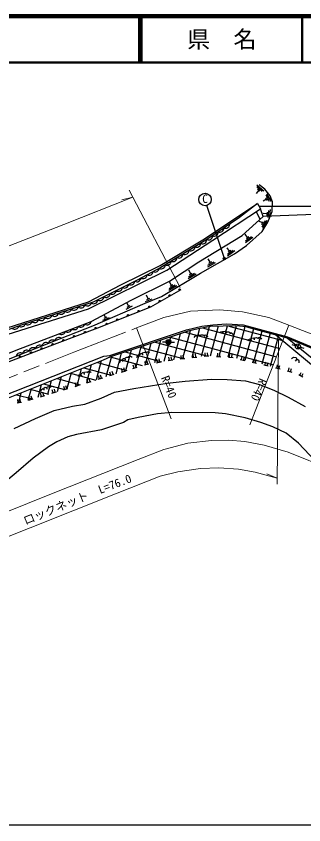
# Model space of a CAD drawing. Units: millimetres at full size, sheet at 1:1000; details may follow other scales. Extents: x 40000 to 680000, y 20000 to 380000.
# Drawn here: x 271105 to 333382, y 205000 to 380000 of the extents above; entities that cross this region are included whole.
import ezdxf
from ezdxf.enums import TextEntityAlignment as Align

# ---------------------------------------------------------------- set-up
doc = ezdxf.new("R2010")
doc.units = ezdxf.units.MM
doc.header["$LTSCALE"] = 1000
doc.linetypes.add('CHAIN', pattern=[18.5, 12, -1.5, 3.5, -1.5])
for name, color, linetype, lineweight in [('M-BGD', 7, 'Continuous', 25), ('M-BGD-EXST', 7, 'Continuous', 25), ('M-BMK', 2, 'CHAIN', 13), ('M-STR-HTXT', 7, 'Continuous', 13), ('M-TTL', 2, 'Continuous', 140), ('M-TTL-BAND', 7, 'Continuous', 25), ('M-TTL-LINE', 7, 'Continuous', 50)]:
    doc.layers.add(name, color=color, linetype=linetype, lineweight=lineweight)
doc.layers.add('M-TTL-TXT', color=7, linetype='Continuous')
doc.styles.add('ＭＳ ゴシック', font='')
doc.styles.get('ＭＳ ゴシック').set_extended_font_data('MS Gothic')

msp = doc.modelspace()

# ---------------------------------------------------------------- hatches: boundary and pattern name
at = {"layer": 'M-BGD'}
msp.add_hatch(color=256, dxfattribs=at).paths.add_polyline_path([(304641, 309472, -1), (303541, 309472, -0.41421), (304091, 310022, -0.41421)])
at = {"layer": 'M-BGD-EXST'}
msp.add_hatch(color=256, dxfattribs=at).paths.add_polyline_path([(316403, 327659, -1), (315964, 327420, -0.41421), (316064, 327759, -0.41421)])

# ---------------------------------------------------------------- linework, layer by layer
at = {"layer": 'M-BGD'}
for p, q in [((324388, 342068), (323206, 343061)), ((324750, 342156), (323230, 343432)), ((323604, 342334), (323030, 341650)), ((323872, 342109), (323336, 342559)), ((326347, 339865), (325340, 341577)), ((325327, 340417), (324557, 339963)), ((325504, 340115), (325149, 340718)), ((325977, 339903), (325194, 341234)), ((323679, 338888), (341143, 338863)), ((324585, 336667), (323979, 338341)), ((325672, 336423), (325827, 337959)), ((325949, 336173), (326148, 338149)), ((323960, 336100), (323055, 337729)), ((325451, 337221), (324562, 337311)), ((339700, 337198), (324585, 336667)), ((325416, 336873), (325487, 337569)), ((324436, 335254), (323643, 335667)), ((324275, 334944), (324598, 335565)), ((324346, 334431), (325059, 335801)), ((324510, 334097), (325427, 335858)), ((321219, 332090), (320687, 332808)), ((320778, 331389), (322018, 332309)), ((320779, 331017), (322374, 332199)), ((320938, 331881), (321500, 332298)), ((317292, 329177), (316759, 329895)), ((316850, 328476), (318091, 329396)), ((316852, 328104), (318446, 329286)), ((317010, 328968), (317573, 329385)), ((313134, 326737), (312686, 327510)), ((312576, 325720), (314294, 326716)), ((312617, 326090), (313953, 326865)), ((312831, 326561), (313437, 326912)), ((308377, 323215), (310079, 324236)), ((308412, 323586), (309736, 324380)), ((308919, 324241), (308460, 325007)), ((308619, 324061), (309220, 324420)), ((304726, 321726), (304266, 322492)), ((304183, 320701), (305886, 321722)), ((304218, 321072), (305542, 321866)), ((304426, 321546), (305026, 321906)), ((299087, 318236), (300514, 318824)), ((299686, 318807), (299346, 319634)), ((299363, 318674), (300010, 318941)), ((294899, 316599), (296282, 317285)), ((295457, 317211), (295060, 318011)), ((295144, 317055), (295771, 317366)), ((290476, 314781), (290190, 315428)), ((279652, 310998), (287373, 313924)), ((289890, 314195), (291303, 314817)), ((290155, 314639), (290796, 314922)), ((308748, 311909), (307138, 305900)), ((307723, 311598), (327490, 306301)), ((310827, 312421), (309137, 306113)), ((312864, 312780), (311135, 306327)), ((311472, 312535), (328150, 308066)), ((314832, 312880), (313103, 306426)), ((316788, 312936), (315016, 306323)), ((318742, 312982), (316930, 306220)), ((317177, 312947), (328810, 309830)), ((320632, 312791), (318790, 305918)), ((322455, 312352), (320620, 305504)), ((324266, 311866), (322450, 305091)), ((302371, 309843), (301059, 304946)), ((304500, 310541), (303096, 305302)), ((304465, 310530), (326830, 304537)), ((306628, 311239), (305132, 305658)), ((326077, 311380), (324281, 304677)), ((327888, 310894), (326097, 304210)), ((298115, 308448), (296905, 303933)), ((297949, 308393), (307222, 305909)), ((300243, 309146), (299022, 304589)), ((301207, 309462), (312402, 306462)), ((303541, 309472), (302791, 309472)), ((304641, 309472), (305391, 309472)), ((331575, 308661), (330855, 308869)), ((332256, 309037), (331951, 307980)), ((332632, 308356), (333353, 308149)), ((291731, 306354), (290550, 301947)), ((291452, 306252), (298376, 304397)), ((293859, 307052), (292666, 302598)), ((294691, 307325), (302580, 305211)), ((295987, 307750), (294785, 303263)), ((304772, 305595), (304651, 306284)), ((306870, 305871), (306796, 306567)), ((307368, 305924), (307293, 306620)), ((309474, 306149), (309399, 306845)), ((309971, 306202), (309897, 306898)), ((311829, 306401), (312823, 306507)), ((312077, 306427), (312003, 307123)), ((312574, 306480), (312500, 307176)), ((314440, 306354), (315439, 306300)), ((314690, 306341), (314728, 307040)), ((315189, 306314), (315227, 307013)), ((317304, 306199), (317342, 306898)), ((317804, 306173), (317841, 306872)), ((319865, 305675), (320020, 306357)), ((287356, 304515), (286319, 300644)), ((289529, 305380), (288434, 301296)), ((288697, 305049), (295049, 303347)), ((296619, 303842), (296408, 304510)), ((297095, 303993), (296885, 304660)), ((298875, 304564), (299860, 304736)), ((299121, 304607), (299000, 305296)), ((299614, 304693), (299493, 305382)), ((301454, 305015), (302439, 305187)), ((301700, 305058), (301579, 305747)), ((302193, 305144), (302072, 305833)), ((304033, 305465), (305018, 305638)), ((304279, 305509), (304158, 306198)), ((306622, 305845), (307616, 305951)), ((309225, 306123), (310220, 306229)), ((317055, 306213), (318053, 306159)), ((319622, 305730), (320597, 305509)), ((320353, 305564), (320507, 306247)), ((322175, 305153), (323151, 304932)), ((322419, 305098), (322573, 305780)), ((322907, 304987), (323061, 305670)), ((324727, 304567), (325695, 304315)), ((324969, 304504), (325145, 305181)), ((325453, 304378), (325629, 305055)), ((327503, 303844), (327679, 304522)), ((283010, 302784), (282093, 299363)), ((285183, 303650), (284203, 299993)), ((285783, 303889), (291704, 302302)), ((291622, 302277), (291416, 302946)), ((292100, 302424), (291894, 303093)), ((293883, 302979), (294837, 303280)), ((294122, 303054), (293911, 303722)), ((294599, 303205), (294388, 303872)), ((296380, 303767), (297334, 304068)), ((327261, 303907), (328228, 303655)), ((327986, 303718), (328163, 304396)), ((329794, 303247), (330762, 302995)), ((330036, 303184), (330213, 303862)), ((330520, 303058), (330696, 303736)), ((332482, 302309), (332829, 302917)), ((278664, 301054), (277873, 298103)), ((279955, 301568), (284961, 300227)), ((280837, 301919), (279983, 298733)), ((282869, 302728), (288332, 301264)), ((286617, 300736), (286411, 301405)), ((287095, 300883), (286889, 301552)), ((288880, 301433), (289836, 301727)), ((289119, 301507), (288913, 302176)), ((289597, 301654), (289391, 302323)), ((291383, 302203), (292338, 302498)), ((332265, 302433), (333133, 301937)), ((332916, 302061), (333263, 302669)), ((274318, 299323), (273653, 296843)), ((276491, 300188), (275763, 297473)), ((277041, 300408), (281547, 299200)), ((279576, 298612), (279376, 299282)), ((281366, 299146), (282325, 299432)), ((281606, 299218), (281406, 299888)), ((282085, 299361), (281885, 300031)), ((283876, 299892), (284832, 300187)), ((284115, 299966), (283909, 300635)), ((284593, 300113), (284387, 300782)), ((286378, 300663), (287334, 300957)), ((271213, 298087), (274695, 297154)), ((272145, 298458), (271590, 296386)), ((274080, 296970), (273880, 297641)), ((274127, 299247), (278121, 298177)), ((274559, 297113), (274359, 297784)), ((276349, 297648), (277307, 297934)), ((276589, 297719), (276388, 298390)), ((277068, 297862), (276867, 298533)), ((278858, 298397), (279816, 298683)), ((279097, 298468), (278897, 299139)), ((271290, 296347), (272281, 296476)), ((271538, 296379), (271447, 297073)), ((272033, 296444), (271943, 297138)), ((273840, 296899), (274799, 297185))]:
    msp.add_line(p, q, dxfattribs=at)
for points in [[(280702, 310235), (287738, 312976), (299066, 317891), (302576, 319314), (311047, 324365), (318391, 328566), (320947, 330393), (324389, 333419), (325584, 335396), (326551, 337744), (326600, 339805), (326079, 341155), (324957, 342545), (323730, 343480)], [(247929, 312119), (254757, 307809), (267252, 311977), (286768, 318209), (293783, 321859), (302301, 326021), (311516, 331603), (323379, 339434), (323979, 338341)], [(323379, 339434), (319444, 336409), (312147, 331492), (302443, 325623), (297283, 322881), (287794, 318075), (272602, 313259), (260175, 308952), (254829, 306647)], [(254829, 306647), (268026, 310759), (286752, 316695), (303707, 325052), (313697, 331528), (323979, 338341)], [(287373, 313924), (296117, 318591), (304306, 322656), (310675, 326805), (320027, 332531), (324585, 336667)], [(176733, 268524), (195758, 276632), (210542, 282548), (211502, 282996), (227335, 288688), (241383, 294238), (254880, 299413), (255324, 299734), (267736, 304582), (280003, 309213), (288808, 312519), (300250, 317070), (306843, 320866)], [(227918, 279599), (229310, 282495), (290104, 306435), (291372, 306537), (307992, 312120), (311320, 312943), (313702, 313235), (316611, 313448), (320277, 313197), (329878, 310621), (337291, 307503), (349409, 302408), (357585, 296125), (364279, 293103), (371028, 291050), (385646, 289121), (396490, 287364), (407777, 285185)], [(320934, 312760), (318670, 312990), (313162, 312832), (310481, 312360), (308368, 311810), (291529, 306288), (289918, 305535), (266759, 296313), (256375, 292249), (230052, 281850), (228791, 279369)], [(315173, 311447), (315409, 311698), (315717, 311772), (315879, 311525), (315805, 311324)], [(315825, 311608), (315968, 311743), (316327, 311819), (316481, 311685), (316532, 311474), (316487, 311302)], [(316507, 311580), (316788, 311689), (317113, 311658), (317363, 311446), (317438, 311228)], [(317378, 311403), (317583, 311511), (317804, 311427), (317961, 311232), (318059, 311027)], [(320934, 312760), (329796, 310382), (337194, 307271), (349282, 302188), (357455, 295907), (364191, 292867), (370974, 290803), (385610, 288872), (396446, 287116), (407730, 284938)], [(254397, 299780), (256476, 301155), (261703, 303866), (263889, 304852), (271116, 307707), (279652, 310998)], [(254397, 299780), (257022, 301050), (268334, 305359), (280702, 310235)], [(309650, 310469), (309830, 310762), (310117, 310897), (310325, 310688), (310293, 310476)], [(310255, 310758), (310369, 310919), (310705, 311066), (310883, 310966), (310975, 310769), (310966, 310592)], [(310929, 310868), (311182, 311032), (311507, 311067), (311795, 310909), (311912, 310710)], [(311818, 310871), (311997, 311017), (312231, 310980), (312423, 310820), (312561, 310640)], [(321323, 309718), (321478, 310025), (321753, 310183), (321978, 309992), (321964, 309779)], [(321902, 310056), (322002, 310226), (322324, 310401), (322510, 310317), (322619, 310129), (322624, 309950)], [(322564, 310223), (322803, 310407), (323124, 310470), (323424, 310337), (323557, 310149)], [(323450, 310300), (323616, 310462), (323852, 310444), (324057, 310301), (324210, 310133)], [(327336, 311043), (338069, 302086), (339738, 300059), (340543, 297461)], [(329796, 310382), (340625, 301591), (342352, 299389), (342366, 296643), (344760, 291815)], [(295422, 306157), (295537, 306358), (295768, 306406), (296005, 306326), (296199, 306207)], [(297260, 306147), (297346, 306480), (297581, 306693), (297841, 306554), (297873, 306343)], [(297754, 306601), (297815, 306788), (298093, 307028), (298292, 306984), (298438, 306824), (298482, 306651)], [(298365, 306904), (298559, 307136), (298859, 307265), (299181, 307199), (299351, 307043)], [(299214, 307169), (299342, 307362), (299576, 307395), (299807, 307299), (299992, 307167)], [(293541, 305006), (293604, 305344), (293824, 305573), (294093, 305452), (294139, 305243)], [(294003, 305492), (294051, 305684), (294312, 305941), (294515, 305911), (294671, 305761), (294726, 305591)], [(294593, 305836), (294771, 306080), (295062, 306229), (295387, 306184), (295567, 306041)], [(330687, 305884), (331152, 306197), (331715, 306100), (331780, 305905), (331769, 305667), (331520, 305364)], [(331769, 305667), (332035, 305683), (332221, 305620), (332305, 305434), (332305, 305139), (332310, 304958)], [(285106, 302444), (285174, 302628), (285461, 302857), (285659, 302805), (285799, 302639), (285835, 302465)], [(285729, 302722), (285932, 302946), (286237, 303063), (286556, 302984), (286720, 302822)], [(286587, 302953), (286723, 303141), (286958, 303164), (287186, 303059), (287365, 302920)], [(270653, 290768), (275279, 292955), (279304, 294661), (283276, 295580), (285942, 296017), (289541, 297309), (292360, 298663), (296605, 299429), (303821, 300599), (307684, 300983), (313388, 301452), (316773, 301398), (320761, 301059), (323757, 300272), (326853, 299080), (330000, 297562), (333665, 295560)], [(284594, 302010), (284693, 302339), (284937, 302543), (285191, 302394), (285215, 302181)], [(276488, 298883), (276597, 299208), (276847, 299405), (277096, 299248), (277113, 299034)], [(277013, 299300), (277087, 299483), (277381, 299702), (277577, 299644), (277712, 299474), (277742, 299298)], [(277644, 299559), (277854, 299776), (278163, 299884), (278479, 299794), (278638, 299627)], [(278510, 299762), (278652, 299946), (278887, 299962), (279111, 299849), (279286, 299705)], [(335864, 283786), (332222, 287626), (329545, 289755), (326647, 291122), (324091, 292101), (320702, 293064), (316409, 293962), (314217, 294128), (304794, 294255), (301730, 293978), (297529, 293167), (295287, 292659), (294338, 292033), (289609, 290493), (284151, 289469), (282312, 288941), (279898, 287873), (278134, 286821), (274756, 284369), (271114, 281174), (268070, 278628)]]:
    msp.add_lwpolyline(points, dxfattribs=at)
for centre, radius in [((306471, 320825), 150), ((304305, 319578), 150), ((299956, 317115), 150), ((302138, 318330), 150), ((295310, 315267), 150), ((297633, 316191), 150), ((290664, 313419), 150), ((292987, 314343), 150), ((285998, 311624), 150), ((288338, 312503), 150), ((281317, 309866), 150), ((283657, 310745), 150), ((304091, 309472), 550), ((276638, 308103), 150), ((278977, 308986), 150), ((332104, 308509), 550), ((271960, 306337), 150), ((274299, 307220), 150)]:
    msp.add_circle(centre, radius, dxfattribs=at)
for centre, start, end in [((316442, 334994), 247.82806, 0.118), ((313954, 333317), 247.82806, 0.118), ((315198, 334155), 247.82806, 0.118), ((310191, 330897), 245.02654, 357.31648), ((311466, 331641), 247.82806, 0.118), ((312710, 332479), 247.82806, 0.118), ((307624, 329345), 245.02654, 357.31648), ((308908, 330121), 245.02654, 357.31648), ((305057, 327792), 245.02654, 357.31648), ((306341, 328568), 245.02654, 357.31648), ((302490, 326239), 245.02654, 357.31648), ((303774, 327015), 245.02654, 357.31648), ((298551, 324124), 241.83295, 354.12289), ((299875, 324828), 241.83295, 354.12289), ((301200, 325532), 241.83295, 354.12289), ((295898, 322744), 240.7162, 353.00615), ((297226, 323421), 241.83295, 354.12289), ((291884, 320711), 240.7162, 353.00615), ((293222, 321388), 240.7162, 353.00615), ((294560, 322066), 240.7162, 353.00615), ((287869, 318677), 240.7162, 353.00615), ((289208, 319355), 240.7162, 353.00615), ((290546, 320033), 240.7162, 353.00615), ((283676, 317298), 231.44402, 343.73397), ((285106, 317751), 231.44402, 343.73397), ((286536, 318204), 231.44402, 343.73397), ((277956, 315484), 231.44402, 343.73397), ((279386, 315938), 231.44402, 343.73397), ((280816, 316391), 231.44402, 343.73397), ((282246, 316844), 231.44402, 343.73397), ((272237, 313671), 231.44402, 343.73397), ((273667, 314125), 231.44402, 343.73397), ((275097, 314578), 231.44402, 343.73397), ((276526, 315031), 231.44402, 343.73397), ((285090, 313597), 234.60772, 346.89767), ((286493, 314128), 234.60772, 346.89767), ((270809, 313170), 232.97209, 345.26204), ((280882, 312002), 234.60772, 346.89767), ((282285, 312534), 234.60772, 346.89767), ((283688, 313065), 234.60772, 346.89767), ((278965, 309010), 55.37236, 167.6623), ((280361, 309560), 55.37236, 167.6623), ((274779, 307359), 55.37236, 167.6623), ((276174, 307909), 55.37236, 167.6623), ((277570, 308459), 55.37236, 167.6623), ((271988, 306259), 55.37236, 167.6623), ((273383, 306809), 55.37236, 167.6623)]:
    msp.add_arc(centre, 903, start, end, dxfattribs=at)
at = {"layer": 'M-BGD-EXST'}
msp.add_line((316184, 327539), (312402, 339050), dxfattribs=at)
for centre, radius in [((311996, 340338), 1350), ((316184, 327539), 250)]:
    msp.add_circle(centre, radius, dxfattribs=at)
at = {"layer": 'M-BMK'}
msp.add_lwpolyline([(149476, 259467), (154008, 259343), (157172, 259489), (162378, 260260), (166622, 261468), (200634, 274516), (236812, 288841), (260238, 298068), (283569, 307268), (297137, 312520), (303071, 314795), (308863, 316147), (315217, 316482), (320136, 316049), (325788, 314803), (330120, 313117), (354009, 303759)], dxfattribs=at)
at = {"layer": 'M-STR-HTXT'}
for p, q in [((306628, 321253), (295579, 342377)), ((296387, 340832), (293999, 340261)), ((297137, 312520), (304627, 292892)), ((321682, 291572), (330122, 313117)), ((327587, 278718), (327923, 310115)), ((327600, 279999), (325355, 280991))]:
    msp.add_line(p, q, dxfattribs=at)
for points in [[(296387, 340832), (281400, 334939), (264905, 328462), (247406, 321544), (220662, 311028), (197895, 302081), (176806, 293885), (172370, 292024), (168122, 290633), (165086, 289846), (160971, 288974), (157153, 288483), (152693, 288164), (149169, 288164), (145235, 288349), (140681, 289048), (132804, 291234), (114461, 296481)], [(489602, 244612), (445312, 253436), (426112, 257330), (398451, 262792), (389619, 264739), (378844, 267494), (370683, 270097), (362178, 273004), (349317, 277993), (339298, 281898), (329979, 285617), (324796, 287159), (320581, 287952), (317068, 288217), (313398, 288171), (308282, 287582), (303050, 286249), (297492, 284091), (278789, 276633), (252339, 265997), (237748, 260150)], [(264805, 265584), (292630, 276624), (302245, 280430), (306107, 281372), (310992, 282097), (314972, 282224), (319237, 282004), (322871, 281341), (327600, 279999)]]:
    msp.add_lwpolyline(points, dxfattribs=at)
at = {"layer": 'M-TTL'}
msp.add_line((680000, 380000), (40000, 380000), dxfattribs=at)
at = {"layer": 'M-TTL-BAND'}
msp.add_line((40000, 205000), (579000, 205000), dxfattribs=at)
at = {"layer": 'M-TTL-LINE'}
for p, q in [((297750, 380000), (297750, 370000)), ((298250, 380000), (298250, 370000)), ((333000, 380000), (333000, 370000)), ((40000, 370000), (680000, 370000))]:
    msp.add_line(p, q, dxfattribs=at)

# ---------------------------------------------------------------- texts
at = {"layer": 'M-BGD-EXST', "style": 'ＭＳ ゴシック'}
msp.add_text('C', height=1833, rotation=358.508, dxfattribs=at).set_placement((311341, 339045), align=Align.BOTTOM_LEFT)
at = {"layer": 'M-STR-HTXT', "style": 'ＭＳ ゴシック'}
for s, rotation, p in [('R=40', 291.229, (301911, 301554)), ('R=40', 246.136, (323360, 302014)), ('L=76.0', 20.594, (289461, 276075)), ('ロックネット', 22.265, (273317, 269346))]:
    msp.add_text(s, height=1833, rotation=rotation, dxfattribs=at).set_placement(p, align=Align.BOTTOM_LEFT)
at = {"layer": 'M-TTL-TXT', "style": 'ＭＳ ゴシック'}
msp.add_text('県\u3000名', height=3666, dxfattribs=at).set_placement((315625, 375000), align=Align.MIDDLE_CENTER)

doc.saveas('drawing.dxf')
